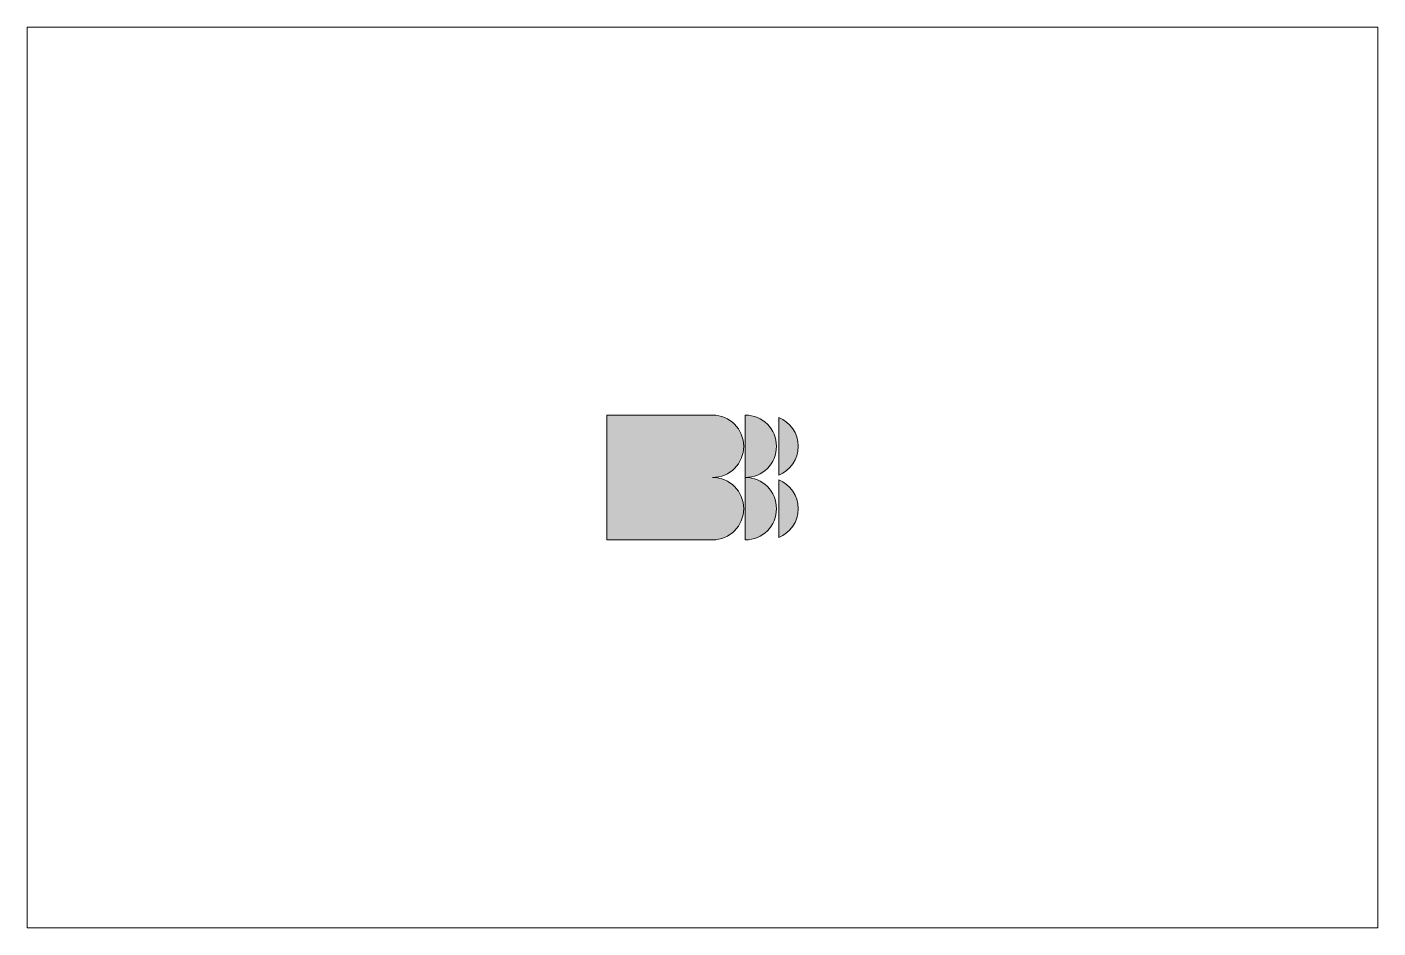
# Paper-space layout 'Layout1' of a CAD drawing. Header units: millimetres. Extents: x 0 to 254, y 0 to 169.
# The model-space entities are those that its viewports show. They can reach past a viewport. Long polylines and large blocks are cut down to what shows.
import ezdxf

# ---------------------------------------------------------------- set-up
doc = ezdxf.new("R2010")
doc.units = ezdxf.units.MM

msp = doc.modelspace()

# ---------------------------------------------------------------- hatches: boundary and pattern name
at = {"true_color": 0x000000, "transparency": 33554687}
h = msp.add_hatch(color=18, dxfattribs=at)
edge = h.paths.add_edge_path(flags=0)
edge.add_spline(control_points=[(1690.73, 95.97), (1692.88, 95.1), (1694.4, 92.99), (1694.4, 90.53), (1694.4, 88.07), (1692.88, 85.96), (1690.73, 85.09), (1690.73, 85.09), (1690.73, 95.97), (1690.73, 95.97)], knot_values=[0, 0, 0, 0, 1, 1, 1, 2, 2, 2, 3, 3, 3, 3], degree=3, periodic=1)
edge = h.paths.add_edge_path(flags=0)
edge.add_spline(control_points=[(1678.28, 72.94), (1678.28, 72.94), (1658.4, 72.94), (1658.4, 72.94), (1658.4, 72.94), (1658.4, 96.39), (1658.4, 96.39), (1658.4, 96.39), (1678.28, 96.39), (1678.28, 96.39), (1681.52, 96.39), (1684.15, 93.76), (1684.15, 90.53), (1684.15, 87.29), (1681.52, 84.67), (1678.28, 84.67), (1681.52, 84.67), (1684.15, 82.04), (1684.15, 78.8), (1684.15, 75.57), (1681.52, 72.94), (1678.28, 72.94)], knot_values=[0, 0, 0, 0, 1, 1, 1, 2, 2, 2, 3, 3, 3, 4, 4, 4, 5, 5, 5, 6, 6, 6, 7, 7, 7, 7], degree=3, periodic=1)
edge = h.paths.add_edge_path(flags=0)
edge.add_spline(control_points=[(1690.73, 84.24), (1692.88, 83.37), (1694.4, 81.26), (1694.4, 78.8), (1694.4, 76.34), (1692.88, 74.24), (1690.73, 73.37), (1690.73, 73.37), (1690.73, 84.24), (1690.73, 84.24)], knot_values=[0, 0, 0, 0, 1, 1, 1, 2, 2, 2, 3, 3, 3, 3], degree=3, periodic=1)
edge = h.paths.add_edge_path(flags=0)
edge.add_spline(control_points=[(1684.45, 84.67), (1684.45, 84.67), (1684.45, 96.39), (1684.45, 96.39), (1687.68, 96.39), (1690.31, 93.76), (1690.31, 90.53), (1690.31, 87.29), (1687.68, 84.67), (1684.45, 84.67)], knot_values=[0, 0, 0, 0, 1, 1, 1, 2, 2, 2, 3, 3, 3, 3], degree=3, periodic=1)
edge = h.paths.add_edge_path(flags=0)
edge.add_spline(control_points=[(1684.45, 84.67), (1687.68, 84.67), (1690.31, 82.04), (1690.31, 78.8), (1690.31, 75.57), (1687.68, 72.94), (1684.45, 72.94), (1684.45, 72.94), (1684.45, 84.67), (1684.45, 84.67)], knot_values=[0, 0, 0, 0, 1, 1, 1, 2, 2, 2, 3, 3, 3, 3], degree=3, periodic=1)

# ---------------------------------------------------------------- linework, layer by layer
at = {"color": 18, "linetype": 'Continuous', "lineweight": 5, "true_color": 0x000000}
for points, knots in [([(1678.28, 72.94), (1678.28, 72.94), (1658.4, 72.94), (1658.4, 72.94), (1658.4, 72.94), (1658.4, 96.39), (1658.4, 96.39), (1658.4, 96.39), (1678.28, 96.39), (1678.28, 96.39), (1681.52, 96.39), (1684.15, 93.76), (1684.15, 90.53), (1684.15, 87.29), (1681.52, 84.67), (1678.28, 84.67), (1681.52, 84.67), (1684.15, 82.04), (1684.15, 78.8), (1684.15, 75.57), (1681.52, 72.94), (1678.28, 72.94)], [0, 0, 0, 0, 1, 1, 1, 2, 2, 2, 3, 3, 3, 4, 4, 4, 5, 5, 5, 6, 6, 6, 7, 7, 7, 7]), ([(1684.45, 84.67), (1684.45, 84.67), (1684.45, 96.39), (1684.45, 96.39), (1687.68, 96.39), (1690.31, 93.76), (1690.31, 90.53), (1690.31, 87.29), (1687.68, 84.67), (1684.45, 84.67)], [0, 0, 0, 0, 1, 1, 1, 2, 2, 2, 3, 3, 3, 3]), ([(1690.73, 95.97), (1692.88, 95.1), (1694.4, 92.99), (1694.4, 90.53), (1694.4, 88.07), (1692.88, 85.96), (1690.73, 85.09), (1690.73, 85.09), (1690.73, 95.97), (1690.73, 95.97)], [0, 0, 0, 0, 1, 1, 1, 2, 2, 2, 3, 3, 3, 3]), ([(1684.45, 84.67), (1687.68, 84.67), (1690.31, 82.04), (1690.31, 78.8), (1690.31, 75.57), (1687.68, 72.94), (1684.45, 72.94), (1684.45, 72.94), (1684.45, 84.67), (1684.45, 84.67)], [0, 0, 0, 0, 1, 1, 1, 2, 2, 2, 3, 3, 3, 3]), ([(1690.73, 84.24), (1692.88, 83.37), (1694.4, 81.26), (1694.4, 78.8), (1694.4, 76.34), (1692.88, 74.24), (1690.73, 73.37), (1690.73, 73.37), (1690.73, 84.24), (1690.73, 84.24)], [0, 0, 0, 0, 1, 1, 1, 2, 2, 2, 3, 3, 3, 3])]:
    msp.add_open_spline(points, degree=3, knots=knots, dxfattribs=at)

psp = doc.layouts.get("Layout1")

# ---------------------------------------------------------------- viewports
at = {"layer": '0'}
psp.add_viewport(center=(127, 84.709), size=(254, 169.418), view_center_point=(1676.4, 84.665), view_height=169.418, dxfattribs=at)

doc.saveas('drawing.dxf')
